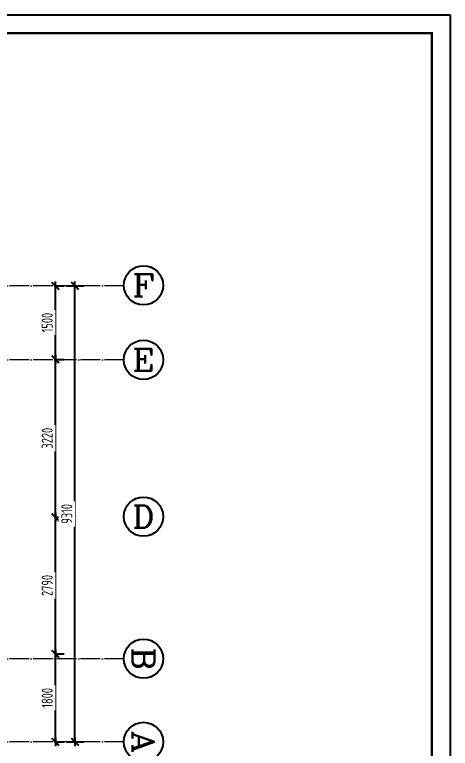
# Model space of a CAD drawing. Header units: inches. Extents: x -50945 to 250244, y -404780 to 18493.
# Drawn here: x 101382 to 110283, y -18956 to -3982 of the extents above; entities that cross this region are included whole.
import ezdxf
from ezdxf.enums import TextEntityAlignment as Align

# ---------------------------------------------------------------- set-up
doc = ezdxf.new("R2010")
doc.units = ezdxf.units.IN
doc.header["$MEASUREMENT"] = 0
doc.linetypes.add('DOTE', pattern=[2.42, 2, -0.2, 0.02, -0.2])
for name, color, linetype in [('15开关布置图-YJ', 2, 'Continuous'), ('AXIS', 1, 'Continuous'), ('AXIS_TEXT', 7, 'Continuous'), ('A图框', 7, 'Continuous'), ('D-ARCHI', 250, 'Continuous'), ('外标注', 50, 'Continuous')]:
    doc.layers.add(name, color=color, linetype=linetype)
doc.styles.add('_TCH_AXIS', font='COMPLEX', dxfattribs={"bigfont": 'GBCBIG'})
doc.styles.add('COMPLEX', font='COMPLEX')
doc.styles.add('HBA-DIMT', font='ARCHS.SHX', dxfattribs={"width": 0.8})
doc.dimstyles.new('HBA_40', dxfattribs={"dimscale": 50, "dimtxt": 2.5, "dimasz": 0.1, "dimexe": 2, "dimexo": 2.5, "dimgap": 0.6, "dimtad": 1, "dimdec": 0, "dimrnd": 5, "dimzin": 0, "dimtxsty": 'HBA-DIMT', "dimblk": 'HBA_DIMENSION_TICK', "dimblk1": 'HBA_DIMENSION_TICK', "dimblk2": 'HBA_DIMENSION_TICK', "dimcen": 0.125, "dimclrd": 44, "dimclre": 44, "dimclrt": 2, "dimadec": 0, "dimazin": 0, "dimtfac": 1, "dimtdec": 0, "dimtix": 1, "dimtmove": 1, "dimatfit": 3, "dimldrblk": 'HBA_Leader_Dot', "dimfxl": 0, "dimtvp": 1, "dimtfill": 1, "dimtolj": 1, "dimtzin": 0, "dimarcsym": 0})

# ---------------------------------------------------------------- blocks, each defined once
blk = doc.blocks.new('HBA_DIMENSION_TICK')
at = {"color": 0, "linetype": 'ByBlock'}
for p, q in [((-10, 0), (0, 0)), ((0, 0), (10, 0))]:
    blk.add_line(p, q, dxfattribs=at)
at = {"color": 50, "linetype": 'ByBlock'}
blk.add_solid([(-10, -7), (-7, -10), (7, 10), (10, 7)], dxfattribs=at)
blk = doc.blocks.new('*D196')
at = {"layer": 'Defpoints', "color": 0, "transparency": 16777216}
for p in [(101972, -17027), (102214, -17027), (101972, -18825)]:
    blk.add_point(p, dxfattribs=at)
at = {"layer": '外标注', "color": 44, "lineweight": -2, "transparency": 16777216}
for p, q in [((102197, -17027), (102394, -17027)), ((102214, -18816), (102214, -17036)), ((102197, -18825), (102394, -18825))]:
    blk.add_line(p, q, dxfattribs=at)
at = {"layer": '外标注', "color": 44, "lineweight": -2, "transparency": 16777216, "xscale": 9, "yscale": 9, "zscale": 9}
for p, rotation in [((102214, -17027), 90), ((102214, -18825), 270)]:
    blk.add_blockref('HBA_DIMENSION_TICK', p, dxfattribs=dict(at, rotation=rotation))
at = {"layer": '外标注', "color": 2, "transparency": 16777216, "insert": (102047, -17926), "char_height": 225, "attachment_point": 5, "rotation": 90, "style": 'HBA-DIMT', "bg_fill": 3, "box_fill_scale": 1.25, "bg_fill_color": 256, "bg_fill_true_color": 13158600, "bg_fill_transparency": 0}
blk.add_mtext('\\A1;1800', dxfattribs=at)
blk = doc.blocks.new('HBA_Leader_Dot')
at = {"color": 0, "linetype": 'ByBlock'}
blk.add_line((-5, 0), (-10, 0), dxfattribs=at)
at = {"color": 0, "linetype": 'ByBlock', "const_width": 5}
blk.add_lwpolyline([(-2.5, 0, 1), (2.5, 0, 1)], format="xyb", close=True, dxfattribs=at)
blk = doc.blocks.new('*D197')
at = {"layer": 'Defpoints', "color": 0, "transparency": 16777216}
for p in [(101972, -14237), (102214, -14237), (101972, -17027)]:
    blk.add_point(p, dxfattribs=at)
at = {"layer": '外标注', "color": 44, "lineweight": -2, "transparency": 16777216}
for p, q in [((102197, -14237), (102394, -14237)), ((102214, -17018), (102214, -14246)), ((102197, -17027), (102394, -17027))]:
    blk.add_line(p, q, dxfattribs=at)
at = {"layer": '外标注', "color": 44, "lineweight": -2, "transparency": 16777216, "xscale": 9, "yscale": 9, "zscale": 9}
for p, rotation in [((102214, -14237), 90), ((102214, -17027), 270)]:
    blk.add_blockref('HBA_DIMENSION_TICK', p, dxfattribs=dict(at, rotation=rotation))
at = {"layer": '外标注', "color": 2, "transparency": 16777216, "insert": (102047, -15632), "char_height": 225, "attachment_point": 5, "rotation": 90, "style": 'HBA-DIMT', "bg_fill": 3, "box_fill_scale": 1.25, "bg_fill_color": 256, "bg_fill_true_color": 13158600, "bg_fill_transparency": 0}
blk.add_mtext('\\A1;2790', dxfattribs=at)
blk = doc.blocks.new('*D198')
at = {"layer": 'Defpoints', "color": 0, "transparency": 16777216}
for p in [(101972, -11017), (102214, -11017), (101972, -14237)]:
    blk.add_point(p, dxfattribs=at)
at = {"layer": '外标注', "color": 44, "lineweight": -2, "transparency": 16777216}
for p, q in [((102197, -11017), (102394, -11017)), ((102214, -14228), (102214, -11026)), ((102197, -14237), (102394, -14237))]:
    blk.add_line(p, q, dxfattribs=at)
at = {"layer": '外标注', "color": 44, "lineweight": -2, "transparency": 16777216, "xscale": 9, "yscale": 9, "zscale": 9}
for p, rotation in [((102214, -11017), 90), ((102214, -14237), 270)]:
    blk.add_blockref('HBA_DIMENSION_TICK', p, dxfattribs=dict(at, rotation=rotation))
at = {"layer": '外标注', "color": 2, "transparency": 16777216, "insert": (102047, -12627), "char_height": 225, "attachment_point": 5, "rotation": 90, "style": 'HBA-DIMT', "bg_fill": 3, "box_fill_scale": 1.25, "bg_fill_color": 256, "bg_fill_true_color": 13158600, "bg_fill_transparency": 0}
blk.add_mtext('\\A1;3220', dxfattribs=at)
blk = doc.blocks.new('*D199')
at = {"layer": 'Defpoints', "color": 0, "transparency": 16777216}
for p in [(101972, -9517), (102214, -9517), (101972, -11017)]:
    blk.add_point(p, dxfattribs=at)
at = {"layer": '外标注', "color": 44, "lineweight": -2, "transparency": 16777216}
for p, q in [((102197, -9517), (102394, -9517)), ((102214, -11008), (102214, -9526)), ((102197, -11017), (102394, -11017))]:
    blk.add_line(p, q, dxfattribs=at)
at = {"layer": '外标注', "color": 44, "lineweight": -2, "transparency": 16777216, "xscale": 9, "yscale": 9, "zscale": 9}
for p, rotation in [((102214, -9517), 90), ((102214, -11017), 270)]:
    blk.add_blockref('HBA_DIMENSION_TICK', p, dxfattribs=dict(at, rotation=rotation))
at = {"layer": '外标注', "color": 2, "transparency": 16777216, "insert": (102047, -10267), "char_height": 225, "attachment_point": 5, "rotation": 90, "style": 'HBA-DIMT', "bg_fill": 3, "box_fill_scale": 1.25, "bg_fill_color": 256, "bg_fill_true_color": 13158600, "bg_fill_transparency": 0}
blk.add_mtext('\\A1;1500', dxfattribs=at)
blk = doc.blocks.new('*D200')
at = {"layer": 'Defpoints', "color": 0, "transparency": 16777216}
for p in [(102214, -9517), (102614, -9517), (102214, -18825)]:
    blk.add_point(p, dxfattribs=at)
at = {"layer": '外标注', "color": 44, "lineweight": -2, "transparency": 16777216}
for p, q in [((102439, -9517), (102794, -9517)), ((102614, -18816), (102614, -9526)), ((102439, -18825), (102794, -18825))]:
    blk.add_line(p, q, dxfattribs=at)
at = {"layer": '外标注', "color": 44, "lineweight": -2, "transparency": 16777216, "xscale": 9, "yscale": 9, "zscale": 9}
for p, rotation in [((102614, -9517), 90), ((102614, -18825), 270)]:
    blk.add_blockref('HBA_DIMENSION_TICK', p, dxfattribs=dict(at, rotation=rotation))
at = {"layer": '外标注', "color": 2, "transparency": 16777216, "insert": (102447, -14171), "char_height": 225, "attachment_point": 5, "rotation": 90, "style": 'HBA-DIMT', "bg_fill": 3, "box_fill_scale": 1.25, "bg_fill_color": 256, "bg_fill_true_color": 13158600, "bg_fill_transparency": 0}
blk.add_mtext('\\A1;9310', dxfattribs=at)
blk = doc.blocks.new('_AXISO')
blk.add_circle((0, 0), 0.5)
at = {"layer": 'AXIS_TEXT', "style": 'COMPLEX', "width": 1.041667}
blk.add_attdef('A', text='', height=0.56, dxfattribs=at).set_placement((-0.25, -0.28), (0.25, -0.28), align=Align.FIT)
blk = doc.blocks.new('gegeg')
at = {"layer": 'A图框'}
blk.add_lwpolyline([(162587, -39218), (162587, -60008), (133187, -60008), (133187, -39218)], close=True, dxfattribs=at)
at = {"layer": 'A图框', "const_width": 42}
blk.add_lwpolyline([(133537, -40125), (133537, -39568), (162237, -39568), (162237, -57908)], dxfattribs=at)

msp = doc.modelspace()

# ---------------------------------------------------------------- block references
at = {"layer": 'AXIS'}
ref = msp.add_blockref('_AXISO', (104013.95, -9506.54), dxfattribs=dict(at, xscale=800, yscale=800, zscale=800))
ref.add_attrib('A', 'F', dxfattribs={"layer": 'AXIS_TEXT', "height": 452.55, "style": '_TCH_AXIS', "width": 1.3125}).set_placement((103787.68, -9732.82), (104240.23, -9732.82), align=Align.FIT)
ref = msp.add_blockref('_AXISO', (104013.95, -11026.79), dxfattribs=dict(at, xscale=800, yscale=800, zscale=800))
ref.add_attrib('A', 'E', dxfattribs={"layer": 'AXIS_TEXT', "height": 452.55, "style": '_TCH_AXIS', "width": 1.3125}).set_placement((103787.68, -11253.06), (104240.23, -11253.06), align=Align.FIT)
ref = msp.add_blockref('_AXISO', (104013.95, -14226.55), dxfattribs=dict(at, xscale=800, yscale=800, zscale=800))
ref.add_attrib('A', 'D', dxfattribs={"layer": 'AXIS_TEXT', "height": 452.55, "style": '_TCH_AXIS', "width": 1.235294}).set_placement((103787.68, -14452.83), (104240.23, -14452.83), align=Align.FIT)
ref = msp.add_blockref('_AXISO', (104013.95, -17126.79), dxfattribs=dict(at, xscale=800, yscale=800, zscale=800, rotation=270))
ref.add_attrib('A', 'B', dxfattribs={"layer": 'AXIS_TEXT', "height": 452.55, "rotation": 270, "style": '_TCH_AXIS', "width": 1.235294}).set_placement((103787.68, -16900.51), (103787.68, -17353.06), align=Align.FIT)
ref = msp.add_blockref('_AXISO', (104013.95, -18825.12), dxfattribs=dict(at, xscale=800, yscale=800, zscale=800, rotation=270))
ref.add_attrib('A', 'A', dxfattribs={"layer": 'AXIS_TEXT', "height": 452.55, "rotation": 270, "style": '_TCH_AXIS', "width": 1.166667}).set_placement((103787.68, -18598.84), (103787.68, -19051.39), align=Align.FIT)

# ---------------------------------------------------------------- dimensions: what is measured, and where the dimension line sits
at = {"layer": '外标注'}
dim = msp.add_linear_dim(base=(102213.95, -17026.79), p1=(101972.17, -18825.12), p2=(101972.17, -17026.79), angle=270, dimstyle='HBA_40', override={"dimscale": 90, "dimfxl": 200, "dimfxlon": 1}, dxfattribs=at)
dim.commit()
dim.dimension.update_dxf_attribs({"geometry": '*D196', "text_midpoint": (102047.45, -17925.95)})

# ---------------------------------------------------------------- next in the draw order: dimensions: what is measured, and where the dimension line sits
dim = msp.add_linear_dim(base=(102213.95, -14236.79), p1=(101972.17, -17026.79), p2=(101972.17, -14236.79), angle=270, dimstyle='HBA_40', override={"dimscale": 90, "dimfxl": 200, "dimfxlon": 1}, dxfattribs=at)
dim.commit()
dim.dimension.update_dxf_attribs({"geometry": '*D197', "text_midpoint": (102047.45, -15631.79)})

# ---------------------------------------------------------------- next in the draw order: dimensions: what is measured, and where the dimension line sits
dim = msp.add_linear_dim(base=(102213.95, -11016.79), p1=(101972.17, -14236.79), p2=(101972.17, -11016.79), angle=270, dimstyle='HBA_40', override={"dimscale": 90, "dimfxl": 200, "dimfxlon": 1}, dxfattribs=at)
dim.commit()
dim.dimension.update_dxf_attribs({"geometry": '*D198', "text_midpoint": (102047.45, -12626.79)})

# ---------------------------------------------------------------- next in the draw order: dimensions: what is measured, and where the dimension line sits
dim = msp.add_linear_dim(base=(102213.95, -9516.54), p1=(101972.17, -11016.79), p2=(101972.17, -9516.54), angle=270, dimstyle='HBA_40', override={"dimscale": 90, "dimfxl": 200, "dimfxlon": 1}, dxfattribs=at)
dim.commit()
dim.dimension.update_dxf_attribs({"geometry": '*D199', "text_midpoint": (102047.45, -10266.66)})

# ---------------------------------------------------------------- next in the draw order: dimensions: what is measured, and where the dimension line sits
dim = msp.add_linear_dim(base=(102613.95, -9516.54), p1=(102213.95, -18825.12), p2=(102213.95, -9516.54), angle=90, dimstyle='HBA_40', override={"dimscale": 90, "dimfxl": 200, "dimfxlon": 1}, dxfattribs=at)
dim.commit()
dim.dimension.update_dxf_attribs({"geometry": '*D200', "text_midpoint": (102447.45, -14170.83)})

# ---------------------------------------------------------------- next in the draw order: linework, layer by layer
at = {"layer": 'D-ARCHI', "color": 251, "linetype": 'DOTE', "lineweight": 5, "ltscale": 200}
for p, q in [((103613.95, -9516.54), (83286.69, -9516.54)), ((103613.95, -11026.79), (83273.95, -11026.79)), ((103613.95, -17126.79), (83286.69, -17126.79)), ((103613.95, -18825.12), (83286.69, -18825.12))]:
    msp.add_line(p, q, dxfattribs=at)

# ---------------------------------------------------------------- next in the draw order: block references
at = {"layer": '15开关布置图-YJ', "color": 2, "xscale": 1.081091401797356, "yscale": 1.081091401797356, "zscale": 1.081091401797356}
msp.add_blockref('gegeg', (-65489.03, 38415.43), dxfattribs=at)

doc.saveas('drawing.dxf')
